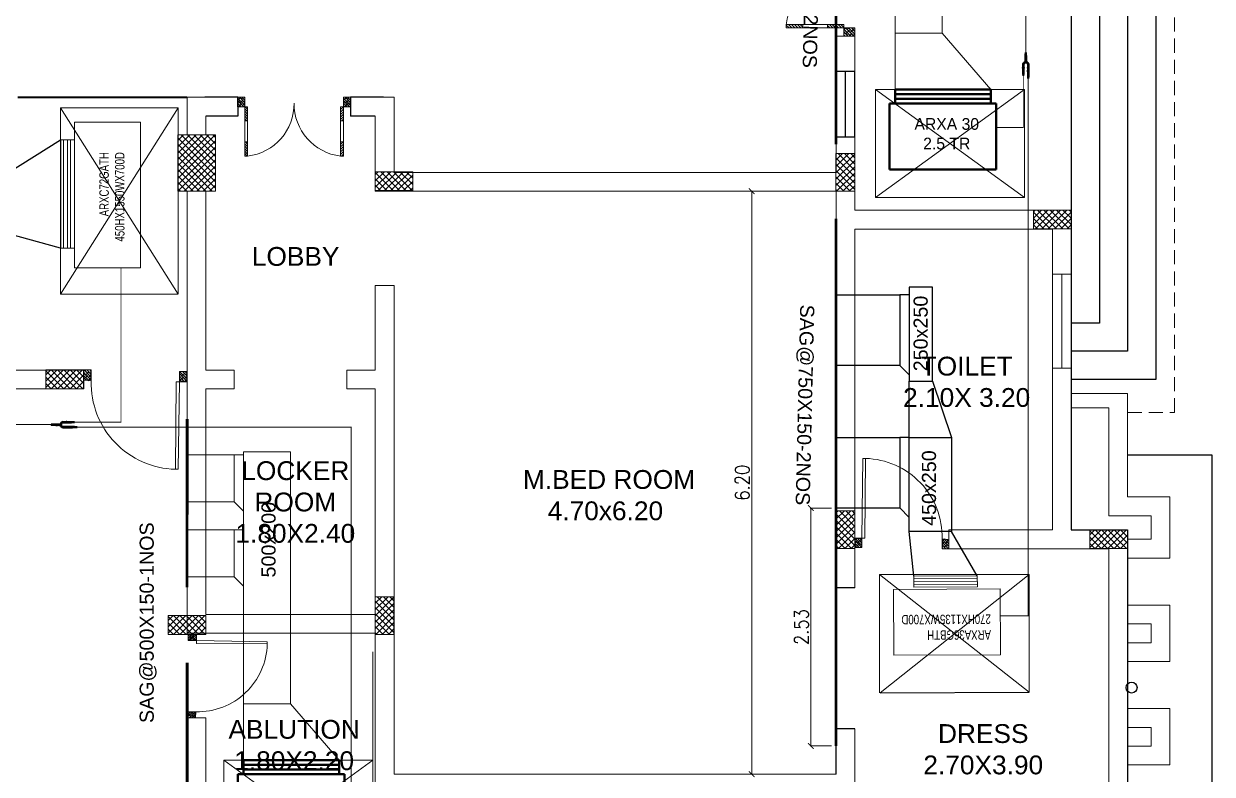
# Model space of a CAD drawing. Header units: centimetres. Extents: x -222850 to -5411, y 68875 to 74032.
# Drawn here: x -220643 to -219379, y 71242 to 72041 of the extents above; entities that cross this region are included whole.
import ezdxf

# ---------------------------------------------------------------- set-up
doc = ezdxf.new("R2010")
doc.units = ezdxf.units.CM
doc.header["$PDMODE"] = 34
doc.linetypes.add('DASHED2', pattern=[0.375, 0.25, -0.125])
for name, color, linetype in [('A STAIR', 15, 'Continuous'), ('A TEXT FRAME', 253, 'Continuous'), ('COLUMN', 6, 'Continuous'), ('HAVC', 6, 'Continuous'), ('HVAC', 6, 'Continuous'), ('PDF_FRAME', 7, 'Continuous'), ('PDF_m thick', 7, 'Continuous'), ('t10', 7, 'Continuous'), ('VRF', 31, 'Continuous')]:
    doc.layers.add(name, color=color, linetype=linetype)
for name, color, linetype, lineweight in [('A WALL BORDER', 130, 'Continuous', 30), ('LINE02', 8, 'Continuous', 0), ('TXT BM NME', 102, 'Continuous', 13), ('wall face 1', 4, 'Continuous', 30)]:
    doc.layers.add(name, color=color, linetype=linetype, lineweight=lineweight)
doc.layers.add('PDF_DASH', color=7, linetype='Continuous', true_color=0x989898)
doc.layers.add('PDF_hatchh', color=7, linetype='Continuous', true_color=0x767676)
doc.styles.add('0672-x-Core Bldg A&B-Lvl-Typ$0$ROMANS', font='romans.shx', dxfattribs={"width": 0.85})
doc.styles.add('ARI', font='arial.ttf')
doc.styles.add('MAPLE CM', font='swisscl.ttf', dxfattribs={"height": 20})
doc.styles.get("Standard").update_dxf_attribs({"font": 'arial.ttf'})
doc.dimstyles.new('A-AHAMED', dxfattribs={"dimscale": 50, "dimtxt": 0.3, "dimasz": 0.12, "dimexe": 0.015, "dimexo": 0.1, "dimgap": 0.05, "dimtad": 3, "dimlfac": 0.01, "dimrnd": 0.005, "dimzin": 1, "dimdsep": 46, "dimtxsty": '0672-x-Core Bldg A&B-Lvl-Typ$0$ROMANS', "dimblk": 'ARCHTICK', "dimcen": 0.5, "dimclrd": 8, "dimclre": 8, "dimclrt": 3, "dimadec": 0, "dimazin": 0, "dimtfac": 0.72, "dimtix": 1, "dimtofl": 0, "dimtmove": 1, "dimatfit": 3, "dimldrblk": 'DOTBLANK', "dimfxl": 1, "dimfxlon": 1, "dimtolj": 1, "dimtzin": 15, "dimlwd": 5, "dimlwe": 5, "dimarcsym": 0})

# ---------------------------------------------------------------- blocks, each defined once
blk = doc.blocks.new('CEXDW')
at = {"layer": 'A TEXT FRAME', "color": 10, "linetype": 'ByBlock', "lineweight": 5}
blk.add_line((-236486.6, 19560.2), (-236486.6, 19660.2), dxfattribs=at)
at = {"layer": 'A TEXT FRAME', "color": 5, "linetype": 'ByBlock', "lineweight": 5}
blk.add_lwpolyline([(-236476.6, 19660.2), (-236476.6, 19560.2), (-236496.6, 19560.2), (-236496.6, 19660.2)], close=True, dxfattribs=at)
blk = doc.blocks.new('column')
at = {"layer": 'COLUMN', "linetype": 'ByBlock', "lineweight": 5}
h = blk.add_hatch(dxfattribs=at)
h.set_pattern_fill('ANSI37', color=2, scale=1.5)
h.set_pattern_definition([(45, (-28925.5244, 41296.282), (-3.36759605, 3.36759605), []), (135, (-28925.5244, 41296.282), (-3.36759605, -3.36759605), [])])
h.paths.add_polyline_path([(-265420.3, 60192.7), (-265380.3, 60192.7), (-265380.3, 60252.7), (-265420.3, 60252.7)])
h = blk.add_hatch(dxfattribs=at)
h.set_pattern_fill('ANSI37', color=2, scale=1.5)
h.set_pattern_definition([(45, (-30653.8965, 41197.7215), (-3.36759605, 3.36759605), []), (135, (-30653.8965, 41197.7215), (-3.36759605, -3.36759605), [])])
h.paths.add_polyline_path([(-264720.4, 60232.7), (-264700.4, 60232.7), (-264700.4, 60192.7), (-264720.4, 60192.7)])
h = blk.add_hatch(dxfattribs=at)
h.set_pattern_fill('ANSI37', color=2, scale=1.5)
h.set_pattern_definition([(45, (-31143.8965, 40717.684), (-3.36759605, 3.36759605), []), (135, (-31143.8965, 40717.684), (-3.36759605, -3.36759605), [])])
h.paths.add_polyline_path([(-265170.4, 60213.5), (-265170.4, 60193.5), (-265210.4, 60193.5), (-265210.4, 60213.5)])
h = blk.add_hatch(dxfattribs=at)
h.set_pattern_fill('ANSI37', color=2, scale=1.5, angle=90)
h.set_pattern_definition([(135, (-245563.9624, 296637.487), (-3.36759605, -3.36759605), []), (225, (-245563.9624, 296637.487), (3.36759605, -3.36759605), [])])
h.paths.add_polyline_path([(-264470.4, 60152.7), (-264470.4, 60172.7), (-264510.4, 60172.7), (-264510.4, 60152.7)])
h = blk.add_hatch(dxfattribs=at)
h.set_pattern_fill('ANSI37', color=2, scale=1.5, angle=-90)
h.set_pattern_definition([(315, (-284466.7927, -176482.0954), (3.36759605, 3.36759605), []), (45, (-284466.7927, -176482.0954), (-3.36759605, 3.36759605), [])])
h.paths.add_polyline_path([(-265560.4, 60002.7), (-265560.4, 59982.7), (-265520.4, 59982.7), (-265520.4, 60002.7)])
h = blk.add_hatch(dxfattribs=at)
h.set_pattern_fill('ANSI37', color=2, scale=1.5)
h.set_pattern_definition([(45, (-31143.891, 40837.6866), (-3.36759605, 3.36759605), []), (135, (-31143.891, 40837.6866), (-3.36759605, -3.36759605), [])])
h.paths.add_polyline_path([(-264720.4, 59852.7), (-264700.4, 59852.7), (-264700.4, 59812.7), (-264720.4, 59812.7)])
h = blk.add_hatch(dxfattribs=at)
h.set_pattern_fill('ANSI37', color=2, scale=1.5, angle=-90)
h.set_pattern_definition([(315, (-283356.815, -176652.1513), (3.36759605, 3.36759605), []), (45, (-283356.815, -176652.1513), (-3.36759605, 3.36759605), [])])
h.paths.add_polyline_path([(-264450.4, 59832.7), (-264450.4, 59812.7), (-264410.4, 59812.7), (-264410.4, 59832.7)])
h = blk.add_hatch(dxfattribs=at)
h.set_pattern_fill('ANSI37', color=2, scale=1.5)
h.set_pattern_definition([(45, (-31143.936, 40726.402), (-3.36759605, 3.36759605), []), (135, (-31143.936, 40726.402), (-3.36759605, -3.36759605), [])])
h.paths.add_polyline_path([(-265210.4, 59761.4), (-265190.4, 59761.4), (-265190.4, 59721.4), (-265210.4, 59721.4)])
h = blk.add_hatch(dxfattribs=at)
h.set_pattern_fill('ANSI37', color=2, scale=1.5, angle=-90)
h.set_pattern_definition([(315, (-284336.8033, -176743.436), (3.36759605, 3.36759605), []), (45, (-284336.8033, -176743.436), (-3.36759605, 3.36759605), [])])
h.paths.add_polyline_path([(-265430.4, 59741.4), (-265430.4, 59721.4), (-265390.4, 59721.4), (-265390.4, 59741.4)])
at = {"layer": 'A TEXT FRAME', "color": 6, "linetype": 'ByBlock', "lineweight": 5}
for points in [[(-265380.3, 60252.7), (-265420.3, 60252.7), (-265420.3, 60192.7), (-265380.3, 60192.7)], [(-264720.4, 60232.7), (-264700.4, 60232.7), (-264700.4, 60192.7), (-264720.4, 60192.7)], [(-265170.4, 60213.5), (-265170.4, 60193.5), (-265210.4, 60193.5), (-265210.4, 60213.5)], [(-264470.4, 60152.7), (-264470.4, 60172.7), (-264510.4, 60172.7), (-264510.4, 60152.7)], [(-265560.4, 60002.7), (-265560.4, 59982.7), (-265520.4, 59982.7), (-265520.4, 60002.7)], [(-264720.4, 59852.7), (-264700.4, 59852.7), (-264700.4, 59812.7), (-264720.4, 59812.7)], [(-264450.4, 59832.7), (-264450.4, 59812.7), (-264410.4, 59812.7), (-264410.4, 59832.7)], [(-265210.4, 59761.4), (-265190.4, 59761.4), (-265190.4, 59721.4), (-265210.4, 59721.4)], [(-265430.4, 59741.4), (-265430.4, 59721.4), (-265390.4, 59721.4), (-265390.4, 59741.4)]]:
    blk.add_lwpolyline(points, close=True, dxfattribs=at)
at = {"layer": 'A TEXT FRAME', "color": 4, "linetype": 'ByBlock', "lineweight": 5}
blk.add_lwpolyline([(-265390.4, 59741.4), (-265390.4, 59721.4), (-265430.4, 59721.4), (-265430.4, 59741.4)], close=True, dxfattribs=at)
blk = doc.blocks.new('W .150')
at = {"layer": 'A STAIR', "linetype": 'ByBlock', "lineweight": 5}
h = blk.add_hatch(dxfattribs=at)
h.set_pattern_fill('ANSI31', color=256, scale=0.1875, style=0)
h.set_pattern_definition([(45, (-1278.992507, 5.066227), (-0.0165728152, 0.0165728152), [])])
h.paths.add_polyline_path([(135.572, 6.937), (135.534, 6.937), (135.534, 6.75), (135.572, 6.75)])
h.paths.add_polyline_path([(135.572, 7.406), (135.534, 7.406), (135.534, 7.218), (135.572, 7.218)])
h = blk.add_hatch(dxfattribs=at)
h.set_pattern_fill('ANSI31', color=256, scale=0.1875, style=0)
h.set_pattern_definition([(135, (1551.373335, 5.066227), (0.0165728152, 0.0165728152), [])])
h.paths.add_polyline_path([(136.847, 6.937), (136.809, 6.937), (136.809, 6.75), (136.847, 6.75)])
h.paths.add_polyline_path([(136.847, 7.406), (136.809, 7.406), (136.809, 7.218), (136.847, 7.218)])
h = blk.add_hatch(dxfattribs=at)
h.set_pattern_fill('ANSI38', color=256, scale=0.1875, angle=180, style=0)
h.set_pattern_definition([(225, (107.112264, 983.23337), (0.0165728152, -0.0165728152), []), (315, (107.112264, 983.23337), (0.04971844555, -0.0165728152), [0.05859375, -0.03515625])])
h.paths.add_polyline_path([(135.534, 6.625), (135.534, 6.75), (135.44, 6.75), (135.44, 6.625)])
h = blk.add_hatch(dxfattribs=at)
h.set_pattern_fill('ANSI38', color=256, scale=0.1875, angle=180, style=0)
h.set_pattern_definition([(225, (108.518514, 983.23337), (0.0165728152, -0.0165728152), []), (315, (108.518514, 983.23337), (0.04971844555, -0.0165728152), [0.05859375, -0.03515625])])
h.paths.add_polyline_path([(136.94, 6.625), (136.94, 6.75), (136.847, 6.75), (136.847, 6.625)])
at = {"layer": 'A STAIR', "linetype": 'ByBlock', "lineweight": 5, "ltscale": 2}
for p, q in [((135.534, 7.406), (135.572, 7.406)), ((135.534, 6.75), (135.534, 7.406)), ((135.572, 7.406), (135.572, 6.75)), ((136.847, 7.406), (136.809, 7.406)), ((136.809, 7.406), (136.809, 6.75)), ((136.847, 6.75), (136.847, 7.406)), ((135.534, 7.218), (135.572, 7.218)), ((136.847, 7.218), (136.809, 7.218)), ((135.534, 6.937), (135.572, 6.937)), ((136.847, 6.937), (136.809, 6.937)), ((135.572, 6.75), (135.534, 6.75)), ((136.809, 6.75), (136.847, 6.75))]:
    blk.add_line(p, q, dxfattribs=at)
at = {"layer": 'A STAIR', "linetype": 'ByBlock', "lineweight": 5}
for points in [[(135.44, 6.75), (135.44, 6.625), (135.534, 6.625), (135.534, 6.75)], [(136.847, 6.75), (136.847, 6.625), (136.94, 6.625), (136.94, 6.75)]]:
    blk.add_lwpolyline(points, close=True, dxfattribs=at)
at = {"layer": 'A WALL BORDER', "color": 42, "linetype": 'ByBlock', "lineweight": 5, "ltscale": 0.005}
for centre, start, end in [((135.494, 6.714), 358.9677, 83.6083), ((136.887, 6.714), 96.3917, 181.0323)]:
    blk.add_arc(centre, 0.696, start, end, dxfattribs=at)
blk = doc.blocks.new('R4E')
at = {"layer": 'PDF_DASH', "linetype": 'ByBlock', "lineweight": 0}
blk.add_arc((0.7, -83.4), 83.4, 358.6053, 88.6669, dxfattribs=at)
at = {"layer": 'PDF_FRAME', "color": 252, "linetype": 'ByBlock', "lineweight": 0, "true_color": 0x989898}
for points in [[(-1.3, -84.7), (-1.3, -94.7), (-8.6, -94.7), (-8.6, -84.7)], [(91.4, -86.1), (91.4, -96), (84.1, -96), (84.1, -85.4)]]:
    blk.add_lwpolyline(points, close=True, dxfattribs=at)
at = {"layer": 'PDF_hatchh', "linetype": 'ByBlock', "lineweight": 0}
for points in [[(-8.6, -84.7), (-1.3, -92.7)], [(-6, -87.4), (-8.6, -90), (-4, -94.7)], [(-8.6, -87.4), (-1.3, -94.7)], [(-7.3, -91.4), (-8.6, -92.7), (-6.6, -94.7)], [(-7.9, -86.7), (-6, -84.7), (-1.3, -90)], [(-3.3, -90), (-6.6, -93.3)], [(-2, -86.1), (-5.3, -89.4)], [(-4, -85.4), (-3.3, -84.7), (-1.3, -87.4)], [(-1.3, -90.7), (-2.6, -92)], [(-1.3, -88.1), (-1.3, -88.1)], [(84.1, -86.1), (91.4, -93.3)], [(86.7, -88.7), (84.1, -91.4), (88.1, -96)], [(84.1, -88.7), (90.7, -96)], [(86.7, -85.4), (84.7, -88.1)], [(86.1, -85.4), (91.4, -90.7)], [(89.4, -91.4), (86.1, -94.7)], [(90.7, -87.4), (87.4, -90.7)], [(88.7, -86.1), (91.4, -88.1)], [(89.4, -86.1), (88.7, -86.7)], [(-4.6, -94), (-5.3, -94.7)], [(-1.3, -93.3), (-2.6, -94.7)], [(85.4, -92.7), (84.1, -94), (85.4, -96)], [(88.1, -95.3), (87.4, -96)], [(91.4, -92), (90, -93.3)], [(91.4, -94.7), (90, -96)]]:
    blk.add_lwpolyline(points, dxfattribs=at)
at = {"layer": 'PDF_m thick', "linetype": 'ByBlock', "lineweight": 0}
blk.add_lwpolyline([(0, 0), (-1.3, -84.7), (2, -84.7), (2.6, 0)], close=True, dxfattribs=at)
blk = doc.blocks.new('3tr m')
at = {"layer": 'TXT BM NME', "color": 8, "linetype": 'ByBlock'}
for points in [[(159, -125.3), (159, 0), (0, 0), (0, -125.9)], [(0, 0), (159, -125.3)], [(0.5, -125.9), (159, 0)]]:
    blk.add_lwpolyline(points, dxfattribs=at)
blk = doc.blocks.new('3tr m n')
at = {"layer": 'A TEXT FRAME', "color": 8, "linetype": 'ByBlock'}
blk.add_lwpolyline([(-158.5, -0.6), (0, 0)], dxfattribs=at)
at = {"layer": 'TXT BM NME', "color": 8, "linetype": 'ByBlock'}
blk.add_blockref('3tr m', (-159, 125.3), dxfattribs=at)
blk = doc.blocks.new('BRNTT')
at = {"color": 56, "linetype": 'Continuous', "lineweight": 15, "ltscale": 0.005}
for p, q in [((13602, -27828), (12017, -27828)), ((12017, -27828), (12017, -28978)), ((12017, -28978), (13602, -27828)), ((12017, -27828), (13602, -28978)), ((13602, -28978), (13602, -27828)), ((12017, -28978), (13602, -28978))]:
    blk.add_line(p, q, dxfattribs=at)
at = {"layer": 'VRF', "color": 15, "linetype": 'Continuous', "lineweight": 40, "ltscale": 0.005, "true_color": 0xac4f35}
for p, q in [((13452, -28128), (12317, -28128)), ((12317, -28128), (12317, -28828)), ((13452, -28828), (13452, -28128)), ((12317, -28828), (13452, -28828)), ((12377, -28878), (13392, -28878)), ((12377, -28928), (13392, -28928)), ((13392, -28978), (12377, -28978))]:
    blk.add_line(p, q, dxfattribs=at)
for points in [[(12377, -28978), (12377, -28978), (12377, -28828), (12377, -28828)], [(13392, -28978), (13392, -28978), (13392, -28828), (13392, -28828)]]:
    blk.add_lwpolyline(points, close=True, dxfattribs=at)
blk = doc.blocks.new('A$C7B2D1083')
at = {"layer": 'VRF', "xscale": 0.1, "yscale": 0.1, "zscale": 0.1, "rotation": 270}
blk.add_blockref('BRNTT', (2897.8, 1360.2), dxfattribs=at)
at = {"layer": 'VRF', "color": 251, "insert": (30.4, 75.8), "char_height": 12.5, "width": 252.101, "attachment_point": 2, "rotation": 90}
blk.add_mtext('{\\fCentury Gothic|b0|i0|c0|p34;\\C0;ARXA 24\\P2.0 TR}', dxfattribs=at)
blk = doc.blocks.new('A$C18D43A76')
at = {"layer": 'VRF', "xscale": 0.1, "yscale": 0.1, "zscale": 0.1, "rotation": 270}
blk.add_blockref('BRNTT', (2782.8, 1360.2), dxfattribs=at)
at = {"layer": 'VRF', "color": 251, "insert": (-84.6, 75.8), "char_height": 12.5, "width": 252.101, "attachment_point": 2, "rotation": 90}
blk.add_mtext('{\\fCentury Gothic|b0|i0|c0|p34;\\C0;ARXA 30\\P2.5 TR}', dxfattribs=at)
blk = doc.blocks.new('45')
at = {"color": 42}
for p, q in [((5375.299, -1589.861), (5375.333, -1589.861)), ((5375.299, -1589.861), (5375.333, -1589.861)), ((5375.299, -1589.876), (5375.333, -1589.876)), ((5375.333, -1589.861), (5375.337, -1589.86)), ((5375.333, -1589.876), (5375.333, -1589.861)), ((5375.337, -1589.878), (5375.333, -1589.876)), ((5375.337, -1589.86), (5375.348, -1589.86)), ((5375.337, -1589.878), (5375.337, -1589.86)), ((5375.337, -1589.878), (5375.348, -1589.878)), ((5375.348, -1589.878), (5375.348, -1589.86)), ((5375.348, -1589.861), (5375.375, -1589.861)), ((5375.348, -1589.861), (5375.375, -1589.861)), ((5375.348, -1589.876), (5375.375, -1589.876)), ((5375.375, -1589.86), (5375.394, -1589.86)), ((5375.375, -1589.878), (5375.375, -1589.86)), ((5375.375, -1589.876), (5375.375, -1589.861)), ((5375.375, -1589.878), (5375.394, -1589.878)), ((5375.394, -1589.878), (5375.394, -1589.86)), ((5375.394, -1589.86), (5375.398, -1589.861)), ((5375.398, -1589.876), (5375.394, -1589.878)), ((5375.398, -1589.861), (5375.421, -1589.861)), ((5375.398, -1589.861), (5375.421, -1589.861)), ((5375.398, -1589.876), (5375.398, -1589.861)), ((5375.398, -1589.876), (5375.421, -1589.876)), ((5375.421, -1589.876), (5375.421, -1589.861)), ((5375.425, -1589.862), (5375.421, -1589.861)), ((5375.421, -1589.876), (5375.425, -1589.875)), ((5375.425, -1589.862), (5375.447, -1589.862)), ((5375.425, -1589.875), (5375.425, -1589.862)), ((5375.425, -1589.875), (5375.447, -1589.875)), ((5375.447, -1589.875), (5375.447, -1589.862)), ((5375.451, -1589.863), (5375.447, -1589.862)), ((5375.447, -1589.875), (5375.451, -1589.874)), ((5375.451, -1589.863), (5375.468, -1589.863)), ((5375.451, -1589.874), (5375.451, -1589.863)), ((5375.451, -1589.874), (5375.468, -1589.874)), ((5375.468, -1589.874), (5375.468, -1589.863)), ((5375.472, -1589.865), (5375.468, -1589.863)), ((5375.468, -1589.874), (5375.472, -1589.872)), ((5375.472, -1589.865), (5375.485, -1589.865)), ((5375.472, -1589.872), (5375.472, -1589.865)), ((5375.472, -1589.872), (5375.472, -1589.865)), ((5375.472, -1589.872), (5375.485, -1589.872)), ((5375.485, -1589.872), (5375.485, -1589.865)), ((5375.152, -1589.896), (5375.139, -1589.896)), ((5375.139, -1589.896), (5375.139, -1589.906)), ((5375.152, -1589.906), (5375.139, -1589.906)), ((5375.157, -1589.895), (5375.152, -1589.896)), ((5375.152, -1589.896), (5375.152, -1589.906)), ((5375.152, -1589.906), (5375.157, -1589.908)), ((5375.175, -1589.895), (5375.157, -1589.895)), ((5375.157, -1589.895), (5375.157, -1589.908)), ((5375.175, -1589.908), (5375.157, -1589.908)), ((5375.179, -1589.894), (5375.175, -1589.895)), ((5375.175, -1589.895), (5375.175, -1589.908)), ((5375.175, -1589.908), (5375.179, -1589.909)), ((5375.198, -1589.894), (5375.179, -1589.894)), ((5375.179, -1589.894), (5375.179, -1589.909)), ((5375.198, -1589.909), (5375.179, -1589.909)), ((5375.198, -1589.909), (5375.179, -1589.909)), ((5375.198, -1589.894), (5375.202, -1589.892)), ((5375.198, -1589.894), (5375.198, -1589.909)), ((5375.198, -1589.894), (5375.198, -1589.909)), ((5375.202, -1589.91), (5375.198, -1589.909)), ((5375.223, -1589.892), (5375.202, -1589.892)), ((5375.202, -1589.892), (5375.202, -1589.91)), ((5375.223, -1589.91), (5375.202, -1589.91)), ((5375.223, -1589.91), (5375.223, -1589.892)), ((5375.223, -1589.894), (5375.241, -1589.894)), ((5375.223, -1589.894), (5375.241, -1589.894)), ((5375.223, -1589.909), (5375.241, -1589.909)), ((5375.241, -1589.892), (5375.259, -1589.892)), ((5375.241, -1589.91), (5375.241, -1589.892)), ((5375.241, -1589.91), (5375.26, -1589.91)), ((5375.273, -1589.9), (5375.259, -1589.892)), ((5375.26, -1589.91), (5375.273, -1589.902)), ((5375.333, -1589.926), (5375.299, -1589.926)), ((5375.333, -1589.941), (5375.299, -1589.941)), ((5375.333, -1589.926), (5375.337, -1589.924)), ((5375.333, -1589.941), (5375.333, -1589.926)), ((5375.337, -1589.943), (5375.333, -1589.941)), ((5375.337, -1589.924), (5375.348, -1589.924)), ((5375.337, -1589.943), (5375.337, -1589.924)), ((5375.337, -1589.943), (5375.348, -1589.943)), ((5375.348, -1589.943), (5375.348, -1589.924)), ((5375.348, -1589.941), (5375.348, -1589.926)), ((5375.348, -1589.926), (5375.384, -1589.926)), ((5375.348, -1589.941), (5375.384, -1589.941)), ((5375.384, -1589.941), (5375.384, -1589.926)), ((5375.388, -1589.927), (5375.384, -1589.926)), ((5375.384, -1589.941), (5375.388, -1589.94)), ((5375.388, -1589.927), (5375.41, -1589.927)), ((5375.388, -1589.94), (5375.388, -1589.927)), ((5375.388, -1589.94), (5375.41, -1589.94)), ((5375.41, -1589.94), (5375.41, -1589.927)), ((5375.414, -1589.928), (5375.41, -1589.927)), ((5375.41, -1589.94), (5375.414, -1589.939)), ((5375.414, -1589.928), (5375.43, -1589.928)), ((5375.414, -1589.939), (5375.414, -1589.928)), ((5375.414, -1589.939), (5375.43, -1589.939)), ((5375.43, -1589.939), (5375.43, -1589.928)), ((5375.434, -1589.93), (5375.43, -1589.928)), ((5375.43, -1589.939), (5375.434, -1589.937)), ((5375.434, -1589.93), (5375.447, -1589.93)), ((5375.434, -1589.937), (5375.434, -1589.93)), ((5375.434, -1589.937), (5375.434, -1589.93)), ((5375.434, -1589.937), (5375.447, -1589.937)), ((5375.447, -1589.937), (5375.447, -1589.93))]:
    blk.add_line(p, q, dxfattribs=at)
for centre, radius, start, end in [((5375.299, -1589.901), 0.0402, 90, 167.3561), ((5375.299, -1589.901), 0.0247, 90, 270), ((5375.299, -1589.901), 0.0402, 193.2836, 270), ((5375.272, -1589.901), 0.00162, 302.7005, 58.7276)]:
    blk.add_arc(centre, radius, start, end, dxfattribs=at)
blk = doc.blocks.new('A$C49C76B04')
at = {"layer": 'wall face 1', "color": 7, "xscale": 100, "yscale": 100, "zscale": 100, "rotation": 180}
blk.add_blockref('45', (537529.9, -158986.1), dxfattribs=at)
blk = doc.blocks.new('A$C22C16DCF')
at = {"layer": 't10', "color": 30, "true_color": 0xf26722, "rotation": 90}
blk.add_blockref('A$C49C76B04', (7.8, 11.3), dxfattribs=at)
blk = doc.blocks.new('A$C2F3818EF')
at = {"layer": 'HVAC', "color": 30, "true_color": 0xf26722}
blk.add_blockref('A$C22C16DCF', (-7.8, -9.6), dxfattribs=at)
blk = doc.blocks.new('A$C2E9877FA')
at = {"layer": 'HAVC', "color": 30, "ltscale": 100, "true_color": 0xf26722, "xscale": 10, "yscale": 10, "zscale": 10, "rotation": 269.9999999999999}
blk.add_blockref('A$C2F3818EF', (-42, -72), dxfattribs=at)
blk = doc.blocks.new('_ArchTick')
at = {"color": 0, "linetype": 'ByBlock', "const_width": 0.15}
blk.add_lwpolyline([(-0.5, -0.5), (0.5, 0.5)], dxfattribs=at)
blk = doc.blocks.new('*D104')
at = {"layer": 'Defpoints', "color": 0, "linetype": 'ByBlock', "transparency": 16777216}
for p in [(-219853.6, 71862.5, 0), (-219868.9, 71242.5), (-219853.6, 71242.5, 0)]:
    blk.add_point(p, dxfattribs=at)
at = {"layer": 'TXT BM NME', "color": 8, "linetype": 'ByBlock', "lineweight": 5, "transparency": 16777216}
for p, q in [((-219858.6, 71862.5), (-219869.6, 71862.5)), ((-219868.9, 71862.5), (-219868.9, 71242.5)), ((-219858.6, 71242.5), (-219869.6, 71242.5))]:
    blk.add_line(p, q, dxfattribs=at)
at = {"layer": 'TXT BM NME', "color": 8, "linetype": 'ByBlock', "lineweight": 5, "transparency": 16777216, "xscale": 6, "yscale": 6, "zscale": 6}
for p, rotation in [((-219868.9, 71862.5), 90), ((-219868.9, 71242.5), 270)]:
    blk.add_blockref('_ArchTick', p, dxfattribs=dict(at, rotation=rotation))
at = {"layer": 'TXT BM NME', "color": 3, "linetype": 'ByBlock', "transparency": 16777216, "insert": (-219878.9, 71552.5), "char_height": 15, "attachment_point": 5, "rotation": 90, "style": '0672-x-Core Bldg A&B-Lvl-Typ$0$ROMANS'}
blk.add_mtext('\\A1;6.20', dxfattribs=at)
blk = doc.blocks.new('_DotBlank')
at = {"color": 0, "linetype": 'ByBlock', "lineweight": -2}
blk.add_line((-0.5, 0), (-1, 0), dxfattribs=at)
blk.add_circle((0, 0), 0.5, dxfattribs=at)
blk = doc.blocks.new('*D122')
at = {"layer": 'Defpoints', "color": 0, "linetype": 'ByBlock', "transparency": 16777216}
for p in [(-219806, 71525.6), (-219779.2, 71525.6), (-219779.2, 71272.5, 0)]:
    blk.add_point(p, dxfattribs=at)
at = {"layer": 'TXT BM NME', "color": 8, "linetype": 'ByBlock', "lineweight": 5, "transparency": 16777216}
for p, q in [((-219784.2, 71525.6), (-219806.8, 71525.6)), ((-219806, 71272.5), (-219806, 71525.6)), ((-219784.2, 71272.5), (-219806.8, 71272.5))]:
    blk.add_line(p, q, dxfattribs=at)
at = {"layer": 'TXT BM NME', "color": 8, "linetype": 'ByBlock', "lineweight": 5, "transparency": 16777216, "xscale": 6, "yscale": 6, "zscale": 6}
for p, rotation in [((-219806, 71525.6), 90), ((-219806, 71272.5), 270)]:
    blk.add_blockref('_ArchTick', p, dxfattribs=dict(at, rotation=rotation))
at = {"layer": 'TXT BM NME', "color": 3, "linetype": 'ByBlock', "transparency": 16777216, "insert": (-219816, 71399), "char_height": 15, "attachment_point": 5, "rotation": 90, "style": '0672-x-Core Bldg A&B-Lvl-Typ$0$ROMANS'}
blk.add_mtext('\\A1;2.53', dxfattribs=at)

msp = doc.modelspace()

# ---------------------------------------------------------------- linework, layer by layer
at = {"layer": 'A TEXT FRAME', "color": 8, "linetype": 'DASHED2', "lineweight": 5, "ltscale": 60}
for p, q in [((-219419.215, 71627.335, 0), (-219419.215, 72517.455, 0)), ((-219469.198, 71627.335, 0), (-219419.215, 71627.335, 0))]:
    msp.add_line(p, q, dxfattribs=at)
at = {"layer": 'A TEXT FRAME', "color": 4, "linetype": 'ByBlock', "lineweight": 5}
for p, q in [((-219529.215, 71647.335, 0), (-219529.215, 72402.455, 0)), ((-219779.215, 72027.455, 0), (-219779.215, 71990.329, 0)), ((-219759.215, 72027.455, 0), (-219779.215, 72027.455, 0)), ((-219778.215, 72027.455, 0), (-219759.215, 72027.455, 0)), ((-219759.215, 71990.329, 0), (-219759.215, 72027.455, 0)), ((-220449.215, 71962.455, 0), (-220469.215, 71962.455, 0)), ((-220469.215, 71962.455, 0), (-220469.215, 71922.384, 0)), ((-220249.215, 71962.455, 0), (-220269.215, 71962.455, 0)), ((-220249.215, 71882.455, 0), (-220249.215, 71962.455, 0)), ((-220449.215, 71922.384, 0), (-220449.215, 71942.455, 0)), ((-220269.215, 71942.455, 0), (-220269.215, 71862.455, 0)), ((-219779.215, 71882.455, 0), (-219779.215, 71920.329, 0)), ((-219759.215, 71920.329, 0), (-219759.215, 71842.349, 0)), ((-219779.215, 71882.455, 0), (-220249.215, 71882.455, 0)), ((-220469.215, 71862.384, 0), (-220469.215, 71392.394, 0)), ((-220449.215, 71672.394, 0), (-220449.215, 71862.384, 0)), ((-220269.215, 71862.455, 0), (-219779.215, 71862.455, 0)), ((-219779.215, 71440.732, 0), (-219779.215, 71863.204, 0)), ((-219529.204, 71842.349, 0), (-219759.215, 71842.349, 0)), ((-219759.215, 71822.349, 0), (-219759.215, 71722.335, 0)), ((-219759.215, 71822.349, 0), (-219549.215, 71822.349, 0)), ((-219759.215, 71440.732, 0), (-219759.215, 71822.349, 0)), ((-219549.215, 71822.349, 0), (-219549.215, 71502.335, 0)), ((-220249.215, 71762.455, 0), (-220269.215, 71762.455, 0)), ((-220269.215, 71762.455, 0), (-220269.215, 71672.394, 0)), ((-220249.215, 71242.455, 0), (-220249.215, 71762.455, 0)), ((-220579.193, 71672.405, 0), (-220929.215, 71672.394, 0)), ((-220579.193, 71672.405, 0), (-220579.193, 71652.405, 0)), ((-220419.215, 71672.394, 0), (-220449.215, 71672.394, 0)), ((-220419.215, 71652.394, 0), (-220419.215, 71672.394, 0)), ((-220269.215, 71672.394, 0), (-220299.215, 71672.394, 0)), ((-220299.215, 71652.394, 0), (-220299.215, 71672.394, 0)), ((-220929.215, 71652.394, 0), (-220579.193, 71652.405, 0)), ((-220449.215, 71412.394, 0), (-220449.215, 71652.394, 0)), ((-220449.215, 71492.394, 0), (-220449.215, 71652.394, 0)), ((-220419.215, 71652.394, 0), (-220449.215, 71652.394, 0)), ((-220269.215, 71652.394, 0), (-220299.215, 71652.394, 0)), ((-220269.215, 71652.394, 0), (-220269.215, 71492.394, 0)), ((-220269.215, 71652.394, 0), (-220269.215, 71412.394, 0)), ((-219529.215, 71647.335, 0), (-219469.198, 71647.335, 0)), ((-219469.198, 71647.335, 0), (-219469.198, 71537.335, 0)), ((-219529.215, 71502.335, 0), (-219529.215, 71632.335, 0)), ((-219529.215, 71632.335, 0), (-219489.198, 71632.335, 0)), ((-219489.198, 71632.335, 0), (-219489.198, 71517.335, 0)), ((-219469.198, 71537.335, 0), (-219424.232, 71537.335, 0)), ((-219424.232, 71537.335, 0), (-219424.232, 71472.335, 0)), ((-219489.198, 71517.335, 0), (-219444.232, 71517.335, 0)), ((-219444.232, 71517.335, 0), (-219444.232, 71492.335, 0)), ((-219549.215, 71502.335, 0), (-219659.215, 71502.335, 0)), ((-219659.215, 71482.335, 0), (-219659.215, 71502.335, 0)), ((-219444.232, 71492.335, 0), (-219469.232, 71492.335, 0)), ((-219659.215, 71482.335, 0), (-219489.215, 71482.335, 0)), ((-219489.215, 71482.335, 0), (-219489.215, 71092.335, 0)), ((-219469.215, 71422.335, 0), (-219469.215, 71482.335, 0)), ((-219424.232, 71472.335, 0), (-219469.232, 71472.335, 0)), ((-220269.215, 71412.394, 0), (-220449.215, 71412.394, 0)), ((-219424.232, 71422.335, 0), (-219469.215, 71422.335, 0)), ((-219424.232, 71422.335, 0), (-219424.232, 71362.335, 0)), ((-220249.215, 71402.455, 0), (-220249.215, 71242.455, 0)), ((-219444.232, 71402.335, 0), (-219469.232, 71402.335, 0)), ((-219469.215, 71382.335, 0), (-219469.215, 71402.335, 0)), ((-219444.232, 71402.335, 0), (-219444.232, 71382.335, 0)), ((-220469.215, 71392.394, 0), (-220269.215, 71392.394, 0)), ((-220269.215, 71392.394, 0), (-220269.215, 71142.455, 0)), ((-219444.232, 71382.335, 0), (-219469.232, 71382.335, 0)), ((-219424.232, 71362.335, 0), (-219469.232, 71362.335, 0)), ((-219469.215, 71312.335, 0), (-219469.215, 71362.335, 0)), ((-219424.232, 71312.335, 0), (-219469.232, 71312.335, 0)), ((-219424.232, 71312.335, 0), (-219424.232, 71252.335, 0)), ((-220469.215, 71302.394, 0), (-220469.215, 71142.455, 0)), ((-220469.215, 71302.394, 0), (-220449.181, 71302.394, 0)), ((-220449.181, 71142.455, 0), (-220449.181, 71302.394, 0)), ((-219759.215, 71092.335, 0), (-219759.215, 71290.732, 0)), ((-219444.232, 71292.335, 0), (-219469.232, 71292.335, 0)), ((-219469.215, 71272.335, 0), (-219469.215, 71292.335, 0)), ((-219444.232, 71292.335, 0), (-219444.232, 71272.335, 0)), ((-219444.232, 71272.335, 0), (-219469.232, 71272.335, 0)), ((-219424.232, 71252.335, 0), (-219469.232, 71252.335, 0)), ((-219469.215, 71202.335, 0), (-219469.215, 71252.335, 0)), ((-219779.215, 71242.455, 0), (-220249.215, 71242.455, 0))]:
    msp.add_line(p, q, dxfattribs=at)
at = {"layer": 'A TEXT FRAME', "color": 4, "linetype": 'ByBlock'}
for p, q in [((-219779.215, 71990.329, 0), (-219759.215, 71990.329, 0)), ((-220415.437, 71962.455, 0), (-220450.42, 71962.455, 0)), ((-220415.437, 71962.455, 0), (-220415.437, 71942.455, 0)), ((-220260.454, 71962.455, 0), (-220295.437, 71962.455, 0)), ((-220295.437, 71962.455, 0), (-220295.437, 71942.455, 0)), ((-220415.437, 71942.455, 0), (-220449.215, 71942.455, 0)), ((-220269.215, 71942.455, 0), (-220295.437, 71942.455, 0)), ((-219779.215, 71920.329, 0), (-219759.215, 71920.329, 0)), ((-219529.215, 71502.335, 0), (-219509.215, 71502.335, 0)), ((-219759.215, 71440.732, 0), (-219779.215, 71440.732, 0)), ((-219759.215, 71290.732, 0), (-219779.215, 71290.732, 0)), ((-219779.215, 71242.455, 0), (-219779.215, 71290.732, 0))]:
    msp.add_line(p, q, dxfattribs=at)
at = {"layer": 'A TEXT FRAME', "color": 5, "linetype": 'ByBlock'}
for p, q in [((-219779.215, 71920.329, 0), (-219779.215, 71990.329, 0)), ((-219759.215, 71920.329, 0), (-219759.215, 71990.329, 0))]:
    msp.add_line(p, q, dxfattribs=at)
at = {"layer": 'A TEXT FRAME', "color": 1, "linetype": 'ByBlock'}
msp.add_line((-219769.215, 71920.329, 0), (-219769.215, 71990.329, 0), dxfattribs=at)
at = {"layer": 'A TEXT FRAME', "color": 251, "linetype": 'ByBlock', "true_color": 0x636466, "elevation": 0}
msp.add_lwpolyline([(-221389.376, 74011.818), (-221389.376, 73511.818), (-221524.398, 73511.818), (-221524.398, 72862.455), (-220269.198, 72862.455), (-220269.198, 72962.469), (-219779.198, 72962.455), (-219779.198, 73061.818), (-219469.198, 73061.804), (-219469.198, 72682.469), (-219529.198, 72682.469), (-219529.215, 71502.335), (-219469.215, 71502.349), (-219469.215, 71072.335)], dxfattribs=at)
at = {"layer": 'A TEXT FRAME', "color": 1, "linetype": 'ByBlock', "elevation": 0}
for points in [[(-219529.215, 72471.455), (-219439.215, 72471.455), (-219439.215, 71662.335), (-219529.215, 71662.335)], [(-219529.215, 72441.455), (-219469.215, 72441.455), (-219469.215, 71692.335), (-219529.215, 71692.335)], [(-219529.215, 72411.455), (-219499.215, 72411.455), (-219499.215, 71722.335), (-219529.215, 71722.335)], [(-219869.215, 71222.455), (-219869.215, 70982.335), (-219379.215, 70982.335), (-219379.215, 71581.699), (-219469.198, 71581.699)]]:
    msp.add_lwpolyline(points, dxfattribs=at)
at = {"layer": 'A TEXT FRAME', "color": 2, "linetype": 'ByBlock', "const_width": 3, "elevation": 0}
for points in [[(-219779.271, 72292.455), (-219779.215, 71912.455)], [(-219779.215, 71272.455), (-219779.215, 71833.204)], [(-220469.271, 71441.187), (-220469.215, 71620.441)], [(-220469.215, 71172.455), (-220469.215, 71361.187)]]:
    msp.add_lwpolyline(points, dxfattribs=at)
at = {"layer": 'A TEXT FRAME', "color": 3, "linetype": 'ByBlock', "elevation": 0}
msp.add_lwpolyline([(-220658.972, 71882.394), (-220603.852, 71917.197), (-220603.852, 71801.917), (-220658.972, 71817.394)], dxfattribs=at)
at = {"layer": 'A TEXT FRAME', "color": 3, "linetype": 'ByBlock'}
for points in [[(-219676.517, 71660.679), (-219676.517, 71760.679), (-219701.517, 71760.679), (-219701.517, 71660.679)], [(-219711.374, 71677.191), (-219779.215, 71677.191), (-219779.215, 71752.191), (-219711.374, 71752.191)], [(-219701.374, 71752.251), (-219711.374, 71752.251), (-219711.374, 71677.251), (-219701.517, 71667.251)], [(-219701.517, 71600.679), (-219701.517, 71660.679), (-219676.517, 71660.679), (-219656.517, 71600.679)], [(-219701.374, 71600.679), (-219711.374, 71600.679), (-219711.374, 71525.679), (-219701.517, 71515.679)], [(-219656.517, 71500.679), (-219701.517, 71500.679), (-219701.517, 71600.679), (-219656.517, 71600.679), (-219656.517, 71500.679)], [(-219711.374, 71525.619), (-219779.215, 71525.619), (-219779.215, 71600.619), (-219711.374, 71600.619)], [(-219696.569, 71453.155), (-219701.517, 71500.679)], [(-219629.012, 71453.494), (-219656.517, 71500.679)]]:
    msp.add_lwpolyline(points, dxfattribs=at)
at = {"layer": 'A TEXT FRAME', "color": 30, "linetype": 'ByBlock', "true_color": 0xf8991e}
msp.add_circle((-219464.983, 71334.652, 0), 5.805, dxfattribs=at)
at = {"layer": 'LINE02', "color": 1}
for points in [[(-220518.852, 71936.047), (-220518.852, 71781.047), (-220588.852, 71781.047), (-220588.852, 71936.047), (-220518.852, 71936.047)], [(-219604.356, 71369.605), (-219717.854, 71369.036), (-219718.205, 71439.035), (-219604.707, 71439.604), (-219604.356, 71369.605)]]:
    msp.add_lwpolyline(points, dxfattribs=at)
at = {"layer": 'LINE02', "color": 3}
for points in [[(-219629.026, 71453.494), (-219628.968, 71441.773), (-219696.51, 71441.434), (-219696.569, 71453.155)], [(-219629.026, 71453.494), (-219696.569, 71453.155)], [(-219629.012, 71450.631), (-219696.554, 71450.292)], [(-219628.997, 71447.633), (-219696.539, 71447.295)], [(-219628.982, 71444.702), (-219696.525, 71444.364)]]:
    msp.add_lwpolyline(points, dxfattribs=at)
at = {"layer": 'TXT BM NME', "color": 3, "linetype": 'ByBlock'}
for p, q in [((-219716.285, 71970.758), (-219716.285, 72243.548)), ((-219666.285, 72030.758), (-219666.285, 72243.548)), ((-219716.285, 72030.758), (-219666.285, 72030.758)), ((-219666.285, 72030.758), (-219614.785, 71970.758)), ((-219716.285, 71970.758), (-219614.785, 71970.758)), ((-220409.202, 71582.251, 0), (-220469.215, 71582.251, 0)), ((-220419.202, 71532.251, 0), (-220419.202, 71582.251, 0)), ((-220409.202, 71257.455, 0), (-220409.202, 71585.453, 0)), ((-220359.202, 71585.453, 0), (-220409.202, 71585.453, 0)), ((-220359.202, 71317.455, 0), (-220359.202, 71585.453, 0)), ((-220419.202, 71532.251, 0), (-220469.215, 71532.251, 0)), ((-220419.202, 71532.251, 0), (-220409.202, 71522.251, 0)), ((-220409.254, 71502.451, 0), (-220469.268, 71502.451, 0)), ((-220419.254, 71452.451, 0), (-220419.254, 71502.451, 0)), ((-220419.254, 71452.451, 0), (-220469.268, 71452.451, 0)), ((-220419.254, 71452.451, 0), (-220409.254, 71442.451, 0)), ((-220409.202, 71317.455, 0), (-220359.202, 71317.455, 0)), ((-220359.202, 71317.455, 0), (-220307.702, 71257.455, 0)), ((-220409.202, 71257.455, 0), (-220307.702, 71257.455, 0))]:
    msp.add_line(p, q, dxfattribs=at)
at = {"layer": 'TXT BM NME', "color": 3, "linetype": 'ByBlock', "const_width": 1, "elevation": 0}
for points in [[(-219522.493, 72581.919), (-219577.493, 72581.919), (-219577.493, 72010.063)], [(-219580.071, 71985.356), (-219580.071, 71930.356), (-219608.785, 71930.356)], [(-219574.88, 71982.355), (-219574.88, 71410.798), (-219604.562, 71410.798)]]:
    msp.add_lwpolyline(points, dxfattribs=at)
at = {"layer": 'TXT BM NME', "color": 0, "linetype": 'ByBlock', "const_width": 2, "elevation": 0}
msp.add_lwpolyline([(-220469.215, 71962.455), (-220649.344, 71962.455)], dxfattribs=at)
at = {"layer": 'TXT BM NME', "color": 8, "linetype": 'ByBlock', "elevation": 0}
for points in [[(-220478.852, 71951.428), (-220603.852, 71951.428), (-220603.852, 71752.891), (-220478.852, 71752.891), (-220603.852, 71951.428)], [(-220478.852, 71951.428), (-220603.852, 71752.891)], [(-220478.852, 71951.428), (-220478.852, 71753.272)], [(-220271.702, 71372.616), (-220271.702, 71214.117)]]:
    msp.add_lwpolyline(points, dxfattribs=at)
at = {"layer": 'TXT BM NME', "color": 3}
for points in [[(-220588.852, 71917.197), (-220603.852, 71917.197), (-220603.852, 71801.917), (-220588.852, 71801.917), (-220588.852, 71917.197)], [(-220600.757, 71917.197), (-220600.757, 71801.917)], [(-220596.352, 71917.197), (-220596.352, 71801.917)], [(-220593.069, 71917.197), (-220593.069, 71801.917)]]:
    msp.add_lwpolyline(points, dxfattribs=at)
at = {"layer": 'TXT BM NME', "color": 32, "linetype": 'ByBlock', "true_color": 0xcd6928, "const_width": 1}
for points in [[(-220596.906, 71616.88), (-220539.55, 71616.88), (-220539.55, 71781.047)], [(-220675.602, 71614.302), (-220612.258, 71614.302)], [(-220592.948, 71611.689), (-220294.913, 71611.689), (-220294.913, 71204.341), (-220301.702, 71204.341)]]:
    msp.add_lwpolyline(points, dxfattribs=at)

# ---------------------------------------------------------------- block references
at = {"layer": 'A TEXT FRAME', "color": 0, "linetype": 'ByBlock'}
msp.add_blockref('column', (44941.112, 11669.804, 0), dxfattribs=at)
at = {"layer": 'A TEXT FRAME', "color": 4, "linetype": 'ByBlock', "lineweight": 5}
for p, xscale, yscale, zscale, rotation in [((-219140.918, 59386.349, 0), 93.33333337462194, 93.33333337462194, 93.33333337462194, 90.00000000000001), ((-231250.67, 72492.424, 0), -80.00000003539023, 80.00000003539023, 80.00000003539023, 180)]:
    msp.add_blockref('W .150', p, dxfattribs=dict(at, xscale=xscale, yscale=yscale, zscale=zscale, rotation=rotation))
at = {"layer": 'A TEXT FRAME', "color": 1, "linetype": 'ByBlock'}
msp.add_blockref('CEXDW', (16947.415, 52114.186, 0), dxfattribs=at)
at = {"layer": 'A TEXT FRAME', "color": 244, "linetype": 'ByBlock', "true_color": 0x991b1e}
for p, xscale, yscale, zscale, rotation in [((-220478.682, 71566.796, 0), 1.100128891475116, 1.100128891475116, 1.100128891475116, 180), ((-220384.068, 71383.43, 0), 0.8869767675407804, 0.8869767675407804, 0.8869767675407804, 270)]:
    msp.add_blockref('R4E', p, dxfattribs=dict(at, xscale=xscale, yscale=yscale, zscale=zscale, rotation=rotation))
msp.add_blockref('R4E', (-219750.577, 71578.331, 0), dxfattribs=at)
at = {"layer": 'TXT BM NME', "color": 30, "linetype": 'ByBlock', "true_color": 0xf26722, "xscale": 0.08000000000000002, "yscale": 0.08000000000000002, "zscale": 0.08000000000000002, "rotation": 90.00000000000001}
msp.add_blockref('A$C2E9877FA', (-219579.995, 71999.242, 0), dxfattribs=at)
at = {"layer": 'TXT BM NME', "color": 0, "linetype": 'ByBlock', "rotation": 270}
for name, p in [('A$C18D43A76', (-219737.285, 71855.758)), ('A$C7B2D1083', (-220430.202, 71257.455, 0))]:
    msp.add_blockref(name, p, dxfattribs=at)
at = {"layer": 'TXT BM NME', "color": 30, "linetype": 'ByBlock', "true_color": 0xf26722, "xscale": -0.08000000000000002, "yscale": 0.08000000000000002, "zscale": 0.08000000000000002}
msp.add_blockref('A$C2E9877FA', (-220602.878, 71616.805), dxfattribs=at)
at = {"layer": 'TXT BM NME', "color": 8, "linetype": 'ByBlock'}
msp.add_blockref('3tr m n', (-219573.864, 71329.605), dxfattribs=at)

# ---------------------------------------------------------------- texts
at = {"lineweight": 5, "char_height": 20, "width": 392.50181, "style": 'ARI'}
for s, insert, attachment_point in [('\\pxqc;LOBBY', (-220157.566, 71782.955, 0), 9), ('\\pxqc;TOILET\\P2.10X 3.20', (-219836.578, 71686.52, 0), 1), ('\\pxqc;LOCKER \\PROOM  \\P1.80X2.40', (-220550.414, 71575.349, 0), 1), ('\\pxqc; M.BED ROOM\\P4.70x6.20', (-219828.191, 71565.988, 0), 3), ('\\pxqc;ABLUTION \\P1.80X2.20', (-220551.672, 71300.199, 0), 1), ('\\pxqc;DRESS^J2.70X3.90', (-219426.443, 71295.718, 0), 3)]:
    msp.add_mtext(s, dxfattribs=dict(at, insert=insert, attachment_point=attachment_point))
at = {"layer": 'A TEXT FRAME', "color": 6, "linetype": 'ByBlock', "char_height": 15, "attachment_point": 1}
for s, insert, rotation in [('SAG@600X150-2NOS', (-219794.821, 72206.906), 268.676128), ('SAG@750X150-2NOS', (-219802.277, 71741.772), 268.676128), ('SAG@500X150-1NOS', (-220519.683, 71296.908, 0), 90)]:
    msp.add_mtext(s, dxfattribs=dict(at, insert=insert, rotation=rotation))
at = {"layer": 'A TEXT FRAME', "color": 3, "linetype": 'ByBlock', "char_height": 15, "rotation": 90}
for s, insert, attachment_point in [('250x250', (-219681.573, 71671.055), 7), ('450x250', (-219672.695, 71506.595), 7), ('500x200', (-220374.962, 71532.122, 0), 9)]:
    msp.add_mtext(s, dxfattribs=dict(at, insert=insert, attachment_point=attachment_point))
at = {"layer": 'LINE02', "color": 4, "char_height": 10, "style": 'MAPLE CM'}
for s, insert, attachment_point, rotation in [('ARXC72GATH\\P450HX1550WX700D', (-220535.692, 71904.159), 9, 90), ('ARXA36GBTH\\P270HX1135WX700D', (-219614.465, 71385.725), 1, 180.287186)]:
    msp.add_mtext_dynamic_manual_height_columns(s, width=62.22329, gutter_width=100, heights=[0], dxfattribs=dict(at, insert=insert, attachment_point=attachment_point, rotation=rotation))

# ---------------------------------------------------------------- dimensions: what is measured, and where the dimension line sits
at = {"layer": 'TXT BM NME', "color": 0, "linetype": 'ByBlock'}
for base, p1, p2, picture, middle in [((-219868.862, 71242.455), (-219853.638, 71862.455, 0), (-219853.638, 71242.455, 0), '*D104', (-219878.862, 71552.455)), ((-219806.041, 71525.619), (-219779.215, 71272.455, 0), (-219779.215, 71525.619), '*D122', (-219816.041, 71399.037))]:
    dim = msp.add_linear_dim(base=base, p1=p1, p2=p2, angle=90, dimstyle='A-AHAMED', override={"dimfxl": 100}, dxfattribs=at)
    dim.commit()
    dim.dimension.update_dxf_attribs({"geometry": picture, "text_midpoint": middle})

doc.saveas('drawing.dxf')
